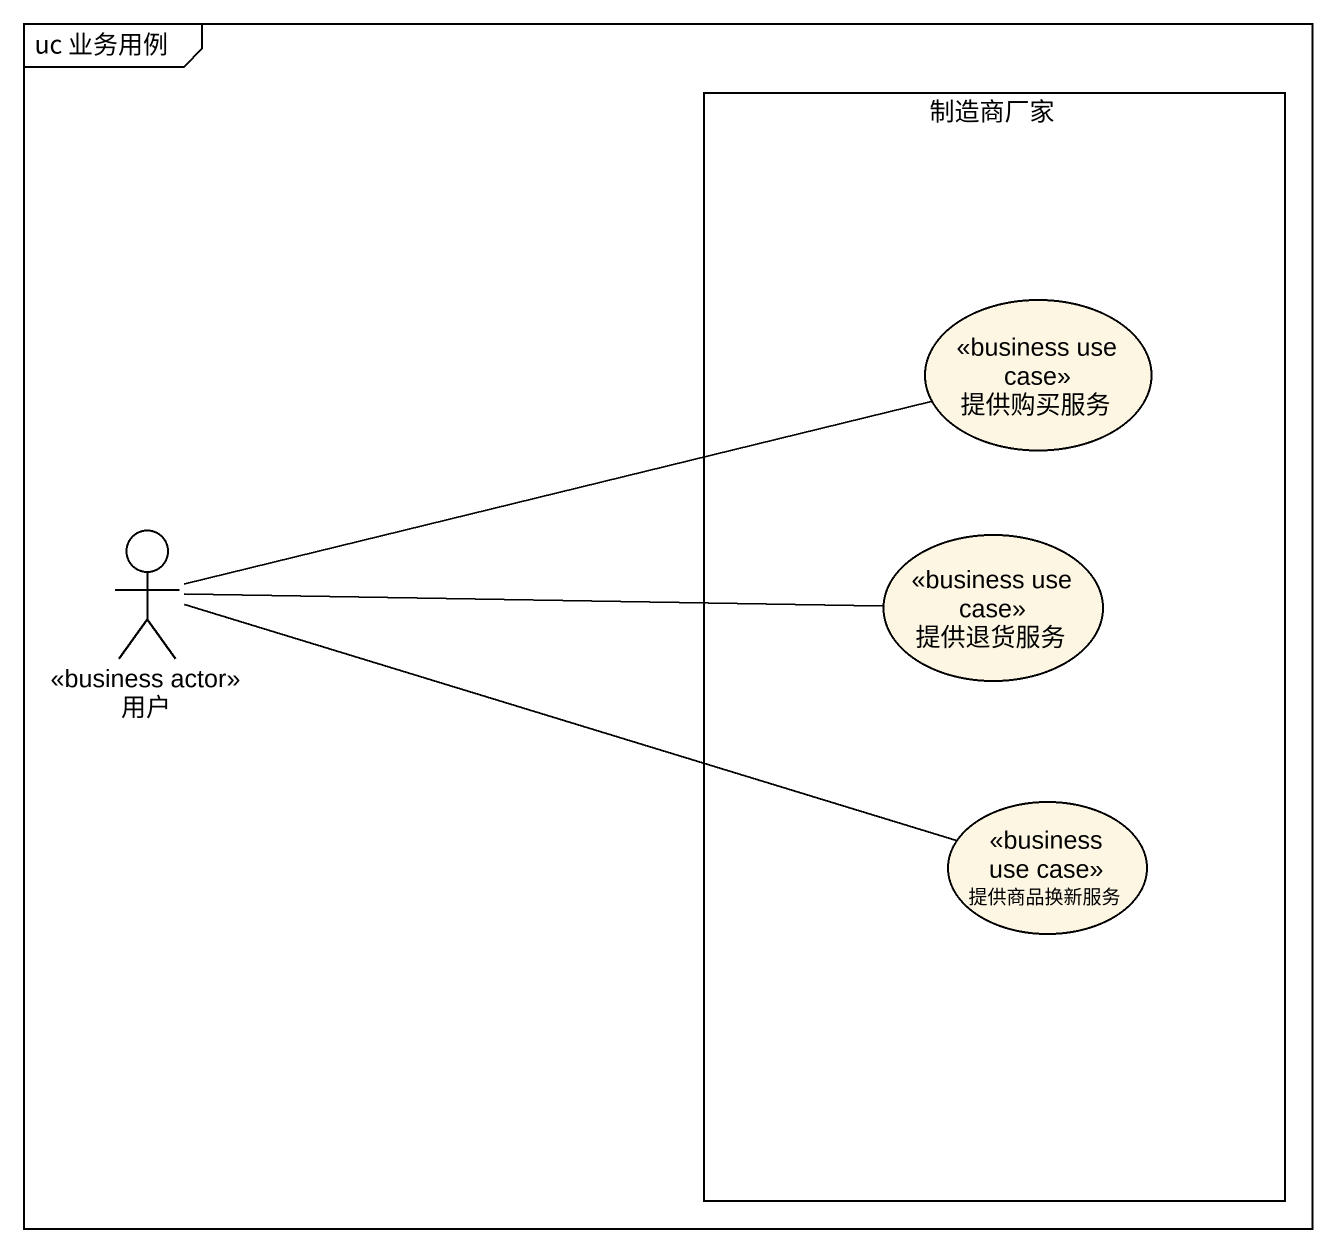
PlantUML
@startuml
mainframe uc 业务用例
rectangle 制造商厂家 {
  usecase 提供购买服务 <<business use case>>
  usecase 提供退货服务 <<business use case>>
  usecase 提供商品换新服务 <<business use case>>
}
actor 用户 <<business actor>>
用户 -right- 提供购买服务
用户 -right- 提供退货服务
用户 -right- 提供商品换新服务
@enduml
